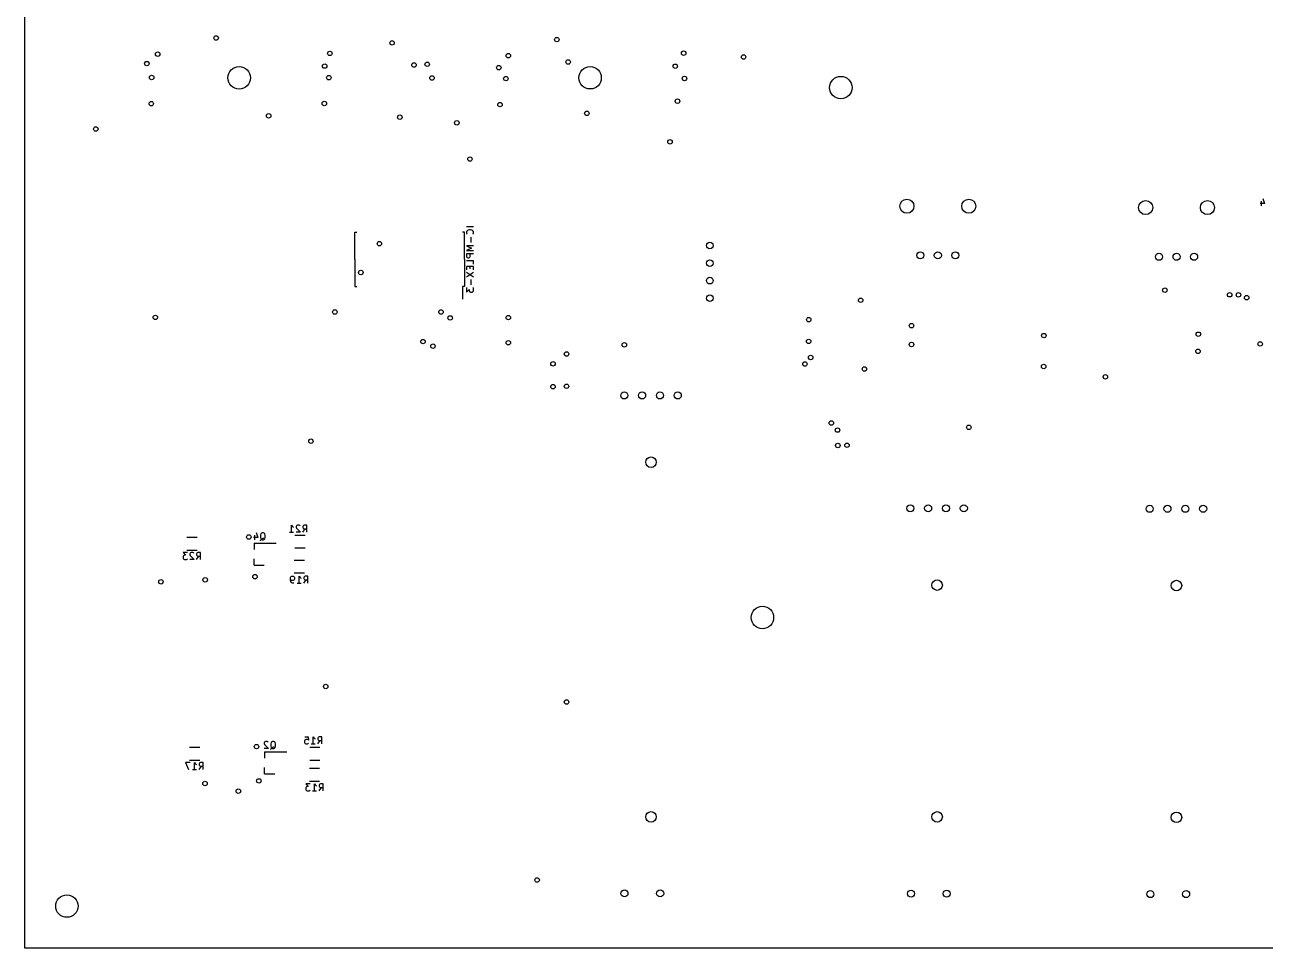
# Model space of a CAD drawing. Extents: x 0 to 360, y 0 to 260.
# Drawn here: x 0 to 176.6, y 0 to 131.5 of the extents above; entities that cross this region are included whole.
import ezdxf

# ---------------------------------------------------------------- set-up
doc = ezdxf.new("R2010")
doc.units = 0
doc.layers.add('BLACK', color=7, linetype='CONTINUOUS')

msp = doc.modelspace()

# ---------------------------------------------------------------- linework, layer by layer
at = {"layer": 'BLACK', "linetype": 'CONTINUOUS'}
for p, q in [((0, 0), (0, 260)), ((176.505, 106.031), (175.886, 106.031)), ((176.029, 106.364), (176.029, 105.698)), ((176.267, 106.745), (176.505, 106.031)), ((63.9024, 102.719), (62.9024, 102.719)), ((46.99, 98.1), (46.99, 101.96)), ((46.99, 101.96), (47.255, 101.96)), ((62.61, 101.96), (62.345, 101.96)), ((62.61, 98.1), (62.61, 101.96)), ((62.95, 102.1), (62.9024, 101.957)), ((62.9024, 101.957), (62.9024, 101.862)), ((62.9024, 101.862), (62.95, 101.719)), ((63.0452, 102.195), (62.95, 102.1)), ((62.95, 101.719), (62.9976, 101.671)), ((63.1405, 102.243), (63.0452, 102.195)), ((63.331, 102.29), (63.1405, 102.243)), ((63.4738, 102.29), (63.331, 102.29)), ((63.6643, 102.243), (63.4738, 102.29)), ((63.5214, 101.243), (63.5214, 100.481)), ((63.7595, 102.195), (63.6643, 102.243)), ((63.8548, 102.1), (63.7595, 102.195)), ((63.8071, 101.671), (63.8548, 101.719)), ((63.9024, 101.957), (63.8548, 102.1)), ((63.8548, 101.719), (63.9024, 101.862)), ((63.9024, 101.862), (63.9024, 101.957)), ((63.9024, 100.005), (62.9024, 100.005)), ((62.9024, 100.005), (63.6167, 99.6714)), ((63.6167, 99.6714), (62.9024, 99.3381)), ((62.9024, 99.3381), (63.9024, 99.3381)), ((46.99, 98.1), (46.99, 94.24)), ((62.61, 98.1), (62.61, 94.24)), ((63.9024, 98.8619), (62.9024, 98.8619)), ((62.9024, 98.8619), (62.9024, 98.481)), ((62.9024, 98.481), (62.95, 98.3857)), ((63.9024, 97.8619), (62.9024, 97.8619)), ((62.95, 98.3857), (62.9976, 98.3381)), ((62.9976, 98.3381), (63.0929, 98.2905)), ((63.0929, 98.2905), (63.2357, 98.2905)), ((63.2357, 98.2905), (63.331, 98.3381)), ((63.331, 98.3381), (63.3786, 98.3857)), ((63.3786, 98.3857), (63.4262, 98.481)), ((63.4262, 98.481), (63.4262, 98.8619)), ((63.9024, 97.3857), (63.9024, 97.8619)), ((63.9024, 97.0524), (62.9024, 97.0524)), ((62.9024, 97.0524), (62.9024, 96.5762)), ((62.9024, 96.2429), (63.9024, 95.5762)), ((62.9024, 95.5762), (63.9024, 96.2429)), ((63.3786, 97.0524), (63.3786, 96.719)), ((63.9024, 96.5762), (63.9024, 97.0524)), ((46.99, 94.24), (47.255, 94.24)), ((62.61, 94.24), (62.345, 94.24)), ((62.345, 94.24), (62.345, 92.425)), ((62.9024, 94.0524), (62.9024, 93.4333)), ((62.9024, 93.4333), (63.2833, 93.7667)), ((63.2833, 93.7667), (63.2833, 93.6238)), ((63.2833, 93.6238), (63.331, 93.5286)), ((63.5214, 95.1952), (63.5214, 94.4333)), ((63.8548, 94.0048), (63.8071, 94.0524)), ((63.9024, 93.9095), (63.8548, 94.0048)), ((63.8548, 93.5286), (63.9024, 93.6238)), ((63.9024, 93.6238), (63.9024, 93.9095)), ((63.331, 93.5286), (63.3786, 93.481)), ((63.3786, 93.481), (63.4738, 93.4333)), ((63.4738, 93.4333), (63.7119, 93.4333)), ((63.7119, 93.4333), (63.8071, 93.481)), ((63.8071, 93.481), (63.8548, 93.5286)), ((37.9838, 59.2476), (37.9838, 60.2476)), ((37.9838, 60.2476), (38.079, 60.1048)), ((38.079, 60.1048), (38.1743, 60.0095)), ((38.6981, 60.1524), (38.6505, 60.0571)), ((38.6505, 60.0571), (38.6505, 59.9619)), ((38.7457, 60.2), (38.6981, 60.1524)), ((38.841, 60.2476), (38.7457, 60.2)), ((39.079, 60.2476), (38.841, 60.2476)), ((39.1743, 60.2), (39.079, 60.2476)), ((39.2219, 60.1524), (39.1743, 60.2)), ((39.6505, 60.1524), (39.6029, 60.0571)), ((39.6029, 60.0571), (39.6029, 59.9143)), ((39.6981, 60.2), (39.6505, 60.1524)), ((39.7933, 60.2476), (39.6981, 60.2)), ((40.1743, 60.2476), (39.7933, 60.2476)), ((40.1743, 59.2476), (40.1743, 60.2476)), ((23.0729, 58.51), (24.5271, 58.51)), ((33.1619, 58.481), (32.5429, 58.481)), ((32.6857, 58.8143), (32.6857, 58.1476)), ((32.9238, 59.1952), (33.1619, 58.481)), ((33.5905, 59.0048), (33.5429, 58.8143)), ((33.5429, 58.8143), (33.5429, 58.481)), ((33.5429, 58.481), (33.5905, 58.2905)), ((33.6857, 59.1), (33.5905, 59.0048)), ((33.5905, 58.2905), (33.6857, 58.1952)), ((33.781, 59.1476), (33.6857, 59.1)), ((33.6857, 58.1952), (33.8286, 58.3381)), ((33.9714, 59.1476), (33.781, 59.1476)), ((33.8286, 58.3381), (33.9238, 58.3857)), ((33.9238, 58.3857), (34.019, 58.3857)), ((34.0667, 59.1), (33.9714, 59.1476)), ((34.1619, 59.0048), (34.0667, 59.1)), ((34.0667, 58.1952), (34.1619, 58.2905)), ((34.2095, 58.8143), (34.1619, 59.0048)), ((34.1619, 58.2905), (34.2095, 58.481)), ((34.2095, 58.481), (34.2095, 58.8143)), ((37.6981, 59.2476), (38.2695, 59.2476)), ((38.1743, 60.0095), (38.2695, 59.9619)), ((38.4729, 58.81), (39.9271, 58.81)), ((38.6505, 59.9619), (38.6981, 59.819)), ((39.2695, 59.2476), (38.6505, 59.2476)), ((38.6981, 59.819), (39.2695, 59.2476)), ((39.6029, 59.9143), (39.6505, 59.819)), ((39.6029, 59.2476), (39.9362, 59.7238)), ((39.6505, 59.819), (39.6981, 59.7714)), ((39.6981, 59.7714), (39.7933, 59.7238)), ((39.7933, 59.7238), (40.1743, 59.7238)), ((23.0729, 56.69), (24.5271, 56.69)), ((32.64, 57.68), (35.8, 57.68)), ((32.64, 57.68), (32.64, 56.75)), ((33.4952, 58.0524), (33.5905, 58.1)), ((33.5905, 58.1), (33.6857, 58.1952)), ((33.6857, 58.1952), (33.781, 58.1476)), ((33.781, 58.1476), (33.9714, 58.1476)), ((33.9714, 58.1476), (34.0667, 58.1952)), ((38.4729, 56.99), (39.9271, 56.99)), ((23.1571, 56.3276), (22.5381, 56.3276)), ((22.5381, 56.3276), (22.8714, 55.9467)), ((22.5857, 55.8514), (22.5381, 55.7562)), ((22.5381, 55.7562), (22.5381, 55.5181)), ((22.5381, 55.5181), (22.5857, 55.4229)), ((22.6333, 55.899), (22.5857, 55.8514)), ((22.5857, 55.4229), (22.6333, 55.3752)), ((22.7286, 55.9467), (22.6333, 55.899)), ((22.6333, 55.3752), (22.7286, 55.3276)), ((22.8714, 55.9467), (22.7286, 55.9467)), ((22.7286, 55.3276), (23.0143, 55.3276)), ((23.0143, 55.3276), (23.1095, 55.3752)), ((23.1095, 55.3752), (23.1571, 55.4229)), ((23.5381, 56.2324), (23.4905, 56.1371)), ((23.4905, 56.1371), (23.4905, 56.0419)), ((23.4905, 56.0419), (23.5381, 55.899)), ((24.1095, 55.3276), (23.4905, 55.3276)), ((23.5857, 56.28), (23.5381, 56.2324)), ((23.5381, 55.899), (24.1095, 55.3276)), ((23.681, 56.3276), (23.5857, 56.28)), ((23.919, 56.3276), (23.681, 56.3276)), ((24.0143, 56.28), (23.919, 56.3276)), ((24.0619, 56.2324), (24.0143, 56.28)), ((24.4905, 56.2324), (24.4429, 56.1371)), ((24.4429, 56.1371), (24.4429, 55.9943)), ((24.4429, 55.9943), (24.4905, 55.899)), ((24.4429, 55.3276), (24.7762, 55.8038)), ((24.5381, 56.28), (24.4905, 56.2324)), ((24.4905, 55.899), (24.5381, 55.8514)), ((24.6333, 56.3276), (24.5381, 56.28)), ((24.5381, 55.8514), (24.6333, 55.8038)), ((25.0143, 56.3276), (24.6333, 56.3276)), ((24.6333, 55.8038), (25.0143, 55.8038)), ((25.0143, 55.3276), (25.0143, 56.3276)), ((32.64, 54.52), (32.64, 55.45)), ((39.8271, 55.21), (38.3729, 55.21)), ((32.64, 54.52), (34.1, 54.52)), ((39.8271, 53.39), (38.3729, 53.39)), ((37.8181, 52.7771), (37.8657, 52.8724)), ((37.8181, 52.3962), (37.8181, 52.7771)), ((37.8657, 52.4438), (37.8181, 52.539)), ((37.8657, 52.2057), (37.8181, 52.3962)), ((37.8657, 52.8724), (37.9133, 52.92)), ((37.9133, 52.3962), (37.8657, 52.4438)), ((37.961, 52.0629), (37.8657, 52.2057)), ((37.9133, 52.92), (38.0086, 52.9676)), ((38.0086, 52.3486), (37.9133, 52.3962)), ((38.0086, 52.0152), (37.961, 52.0629)), ((38.0086, 52.9676), (38.199, 52.9676)), ((38.199, 52.3486), (38.0086, 52.3486)), ((38.1038, 51.9676), (38.0086, 52.0152)), ((38.2943, 51.9676), (38.1038, 51.9676)), ((38.199, 52.9676), (38.2943, 52.92)), ((38.2943, 52.3962), (38.199, 52.3486)), ((38.2943, 52.92), (38.3419, 52.8724)), ((38.3419, 52.4438), (38.2943, 52.3962)), ((38.3419, 52.8724), (38.3895, 52.7771)), ((38.3895, 52.539), (38.3419, 52.4438)), ((38.3895, 52.7771), (38.3895, 52.539)), ((38.7705, 51.9676), (39.3419, 51.9676)), ((39.0562, 51.9676), (39.0562, 52.9676)), ((39.0562, 52.9676), (39.1514, 52.8248)), ((39.1514, 52.8248), (39.2467, 52.7295)), ((39.2467, 52.7295), (39.3419, 52.6819)), ((39.7705, 52.8724), (39.7229, 52.7771)), ((39.7229, 52.7771), (39.7229, 52.6343)), ((39.7229, 52.6343), (39.7705, 52.539)), ((39.7229, 51.9676), (40.0562, 52.4438)), ((39.8181, 52.92), (39.7705, 52.8724)), ((39.7705, 52.539), (39.8181, 52.4914)), ((39.9133, 52.9676), (39.8181, 52.92)), ((39.8181, 52.4914), (39.9133, 52.4438)), ((40.2943, 52.9676), (39.9133, 52.9676)), ((39.9133, 52.4438), (40.2943, 52.4438)), ((40.2943, 51.9676), (40.2943, 52.9676)), ((39.8857, 30.1076), (40.3619, 30.1076)), ((40.3619, 30.1076), (40.4095, 29.6314)), ((41.0762, 29.1076), (41.0762, 30.1076)), ((41.0762, 30.1076), (41.1714, 29.9648)), ((41.8381, 30.06), (41.7905, 30.0124)), ((41.9333, 30.1076), (41.8381, 30.06)), ((42.3143, 30.1076), (41.9333, 30.1076)), ((42.3143, 29.1076), (42.3143, 30.1076)), ((23.4729, 28.61), (24.9271, 28.61)), ((34.1381, 29.3524), (34.0905, 29.2571)), ((34.0905, 29.2571), (34.0905, 29.1619)), ((34.0905, 29.1619), (34.1381, 29.019)), ((34.7095, 28.4476), (34.0905, 28.4476)), ((34.1857, 29.4), (34.1381, 29.3524)), ((34.1381, 29.019), (34.7095, 28.4476)), ((34.281, 29.4476), (34.1857, 29.4)), ((34.519, 29.4476), (34.281, 29.4476)), ((34.6143, 29.4), (34.519, 29.4476)), ((34.6619, 29.3524), (34.6143, 29.4)), ((34.9952, 28.3524), (35.0905, 28.4)), ((35.0905, 29.3048), (35.0429, 29.1143)), ((35.0429, 29.1143), (35.0429, 28.781)), ((35.0429, 28.781), (35.0905, 28.5905)), ((35.1857, 29.4), (35.0905, 29.3048)), ((35.0905, 28.5905), (35.1857, 28.4952)), ((35.0905, 28.4), (35.1857, 28.4952)), ((35.281, 29.4476), (35.1857, 29.4)), ((35.1857, 28.4952), (35.3286, 28.6381)), ((35.1857, 28.4952), (35.281, 28.4476)), ((35.4714, 29.4476), (35.281, 29.4476)), ((35.281, 28.4476), (35.4714, 28.4476)), ((35.3286, 28.6381), (35.4238, 28.6857)), ((35.4238, 28.6857), (35.519, 28.6857)), ((35.5667, 29.4), (35.4714, 29.4476)), ((35.4714, 28.4476), (35.5667, 28.4952)), ((35.6619, 29.3048), (35.5667, 29.4)), ((35.5667, 28.4952), (35.6619, 28.5905)), ((35.7095, 29.1143), (35.6619, 29.3048)), ((35.6619, 28.5905), (35.7095, 28.781)), ((35.7095, 28.781), (35.7095, 29.1143)), ((39.8857, 29.6314), (39.8381, 29.5362)), ((39.8381, 29.5362), (39.8381, 29.2981)), ((39.8381, 29.2981), (39.8857, 29.2029)), ((39.9333, 29.679), (39.8857, 29.6314)), ((39.8857, 29.2029), (39.9333, 29.1552)), ((40.0286, 29.7267), (39.9333, 29.679)), ((39.9333, 29.1552), (40.0286, 29.1076)), ((40.2667, 29.7267), (40.0286, 29.7267)), ((40.0286, 29.1076), (40.2667, 29.1076)), ((40.3619, 29.679), (40.2667, 29.7267)), ((40.2667, 29.1076), (40.3619, 29.1552)), ((40.4095, 29.6314), (40.3619, 29.679)), ((40.3619, 29.1552), (40.4095, 29.2029)), ((40.5729, 28.61), (42.0271, 28.61)), ((40.7905, 29.1076), (41.3619, 29.1076)), ((41.1714, 29.9648), (41.2667, 29.8695)), ((41.2667, 29.8695), (41.3619, 29.8219)), ((41.7905, 30.0124), (41.7429, 29.9171)), ((41.7429, 29.9171), (41.7429, 29.7743)), ((41.7429, 29.7743), (41.7905, 29.679)), ((41.7429, 29.1076), (42.0762, 29.5838)), ((41.7905, 29.679), (41.8381, 29.6314)), ((41.8381, 29.6314), (41.9333, 29.5838)), ((41.9333, 29.5838), (42.3143, 29.5838)), ((23.4729, 26.79), (24.9271, 26.79)), ((34.14, 27.98), (34.14, 27.05)), ((34.14, 27.98), (37.3, 27.98)), ((40.5729, 26.79), (42.0271, 26.79)), ((23.5571, 26.4276), (22.8905, 26.4276)), ((22.8905, 26.4276), (23.319, 25.4276)), ((23.8905, 25.4276), (24.4619, 25.4276)), ((24.1762, 25.4276), (24.1762, 26.4276)), ((24.1762, 26.4276), (24.2714, 26.2848)), ((24.2714, 26.2848), (24.3667, 26.1895)), ((24.3667, 26.1895), (24.4619, 26.1419)), ((24.8905, 26.3324), (24.8429, 26.2371)), ((24.8429, 26.2371), (24.8429, 26.0943)), ((24.8429, 26.0943), (24.8905, 25.999)), ((24.8429, 25.4276), (25.1762, 25.9038)), ((24.9381, 26.38), (24.8905, 26.3324)), ((24.8905, 25.999), (24.9381, 25.9514)), ((25.0333, 26.4276), (24.9381, 26.38)), ((24.9381, 25.9514), (25.0333, 25.9038)), ((25.4143, 26.4276), (25.0333, 26.4276)), ((25.0333, 25.9038), (25.4143, 25.9038)), ((25.4143, 25.4276), (25.4143, 26.4276)), ((34.14, 24.82), (34.14, 25.75)), ((34.14, 24.82), (35.6, 24.82)), ((41.9757, 25.5758), (40.5215, 25.5758)), ((40.6271, 23.4176), (40.0081, 23.4176)), ((40.0081, 23.4176), (40.3414, 23.0367)), ((40.1033, 22.989), (40.0557, 22.9414)), ((40.1986, 23.0367), (40.1033, 22.989)), ((40.3414, 23.0367), (40.1986, 23.0367)), ((41.9757, 23.7558), (40.5215, 23.7558)), ((41.2462, 22.4176), (41.2462, 23.4176)), ((41.2462, 23.4176), (41.3414, 23.2748)), ((41.3414, 23.2748), (41.4367, 23.1795)), ((41.4367, 23.1795), (41.5319, 23.1319)), ((41.9605, 23.3224), (41.9129, 23.2271)), ((41.9129, 23.2271), (41.9129, 23.0843)), ((41.9129, 23.0843), (41.9605, 22.989)), ((42.0081, 23.37), (41.9605, 23.3224)), ((41.9605, 22.989), (42.0081, 22.9414)), ((42.1033, 23.4176), (42.0081, 23.37)), ((42.4843, 23.4176), (42.1033, 23.4176)), ((42.4843, 22.4176), (42.4843, 23.4176)), ((40.0557, 22.9414), (40.0081, 22.8462)), ((40.0081, 22.8462), (40.0081, 22.6081)), ((40.0081, 22.6081), (40.0557, 22.5129)), ((40.0557, 22.5129), (40.1033, 22.4652)), ((40.1033, 22.4652), (40.1986, 22.4176)), ((40.1986, 22.4176), (40.4843, 22.4176)), ((40.4843, 22.4176), (40.5795, 22.4652)), ((40.5795, 22.4652), (40.6271, 22.5129)), ((40.9605, 22.4176), (41.5319, 22.4176)), ((41.9129, 22.4176), (42.2462, 22.8938)), ((42.0081, 22.9414), (42.1033, 22.8938)), ((42.1033, 22.8938), (42.4843, 22.8938)), ((360, 0), (0, 0))]:
    msp.add_line(p, q, dxfattribs=at)
at = {"layer": 'WHITE'}
for centre, radius in [((27.24, 129.6), 0.3175), ((52.3, 128.9), 0.3175), ((75.76, 129.372), 0.3175), ((18.922, 127.307), 0.3175), ((43.433, 127.409), 0.3175), ((68.8584, 127.079), 0.3175), ((93.8152, 127.432), 0.3175), ((102.35, 126.9), 0.3175), ((17.38, 125.96), 0.3175), ((30.52, 123.93), 1.6), ((42.7, 125.6), 0.3175), ((55.4218, 125.758), 0.3175), ((57.3014, 125.859), 0.3175), ((67.49, 125.38), 0.3175), ((77.3674, 126.19), 0.3175), ((80.49, 123.94), 1.6), ((92.62, 125.58), 0.3175), ((18.06, 123.98), 0.3175), ((43.29, 123.95), 0.3175), ((57.9872, 123.904), 0.3175), ((68.5, 123.82), 0.3175), ((93.94, 123.84), 0.3175), ((116.204, 122.532), 1.6), ((18.0076, 120.246), 0.3175), ((42.6456, 120.271), 0.3175), ((67.6646, 120.119), 0.3175), ((92.9376, 120.602), 0.3175), ((34.7208, 118.519), 0.3175), ((53.4, 118.32), 0.3175), ((80.0344, 118.874), 0.3175), ((10.1082, 116.639), 0.3175), ((61.52, 117.52), 0.3175), ((91.8708, 114.81), 0.3175), ((63.38, 112.36), 0.3175), ((125.61, 105.65), 1), ((134.41, 105.65), 1), ((159.6, 105.45), 1), ((168.4, 105.45), 1), ((50.49, 100.32), 0.3175), ((97.55, 100.05), 0.475), ((127.51, 98.65), 0.5), ((130.01, 98.65), 0.5), ((132.51, 98.65), 0.5), ((161.5, 98.45), 0.5), ((164, 98.45), 0.5), ((166.5, 98.45), 0.5), ((97.55, 97.55), 0.475), ((47.85, 96.21), 0.3175), ((97.55, 95.05), 0.475), ((162.34, 93.7), 0.3175), ((97.55, 92.55), 0.475), ((119.02, 92.26), 0.3175), ((171.56, 93.04), 0.3175), ((172.814, 93.0255), 0.3175), ((173.99, 92.62), 0.3175), ((18.5918, 89.8168), 0.3175), ((44.1479, 90.5788), 0.3175), ((59.2572, 90.5788), 0.3175), ((68.8584, 89.7914), 0.3175), ((60.5704, 89.7458), 0.3175), ((111.63, 89.5), 0.3175), ((126.262, 88.6383), 0.3175), ((56.7031, 86.3737), 0.3175), ((111.62, 86.4), 0.3175), ((145.11, 87.23), 0.3175), ((167.1, 87.42), 0.3175), ((58.1129, 85.7173), 0.3175), ((68.8584, 86.21), 0.3175), ((77.1388, 84.6098), 0.3175), ((85.37, 85.91), 0.3175), ((126.262, 85.956), 0.3175), ((167.06, 84.99), 0.3175), ((175.91, 86.04), 0.3175), ((75.2084, 83.2128), 0.3175), ((111.08, 83.18), 0.3175), ((111.901, 84.1144), 0.3175), ((145.08, 82.83), 0.3175), ((119.557, 82.4661), 0.3175), ((153.872, 81.3586), 0.3175), ((75.2084, 79.9616), 0.3175), ((77.1388, 80.0124), 0.3175), ((85.36, 78.7), 0.5), ((87.9, 78.7), 0.5), ((90.44, 78.7), 0.5), ((92.98, 78.7), 0.5), ((114.84, 74.78), 0.3175), ((134.42, 74.16), 0.3175), ((40.7406, 72.1892), 0.3175), ((115.73, 73.77), 0.3175), ((115.77, 71.58), 0.3175), ((117.08, 71.61), 0.3175), ((89.17, 69.2), 0.75), ((126.09, 62.632), 0.5), ((128.63, 62.632), 0.5), ((131.17, 62.632), 0.5), ((133.71, 62.632), 0.5), ((160.17, 62.562), 0.5), ((162.71, 62.562), 0.5), ((165.25, 62.562), 0.5), ((167.79, 62.562), 0.5), ((31.9014, 58.5494), 0.3175), ((32.78, 52.9), 0.3175), ((19.3792, 52.174), 0.3175), ((25.6784, 52.4534), 0.3175), ((129.9, 51.7), 0.75), ((163.98, 51.63), 0.75), ((105.028, 47.094), 1.6), ((42.8488, 37.2642), 0.3175), ((77.1388, 35.0544), 0.3175), ((32.9936, 28.7044), 0.3175), ((25.653, 23.4466), 0.3175), ((33.33, 23.82), 0.3175), ((30.4028, 22.3544), 0.3175), ((89.17, 18.7), 0.75), ((129.9, 18.7), 0.75), ((163.98, 18.63), 0.75), ((72.9478, 9.7052), 0.3175), ((6, 6), 1.6), ((85.39, 7.8), 0.5), ((90.47, 7.8), 0.5), ((126.2, 7.768), 0.5), ((131.28, 7.768), 0.5), ((160.28, 7.698), 0.5), ((165.36, 7.698), 0.5)]:
    msp.add_circle(centre, radius, dxfattribs=at)

doc.saveas('drawing.dxf')
